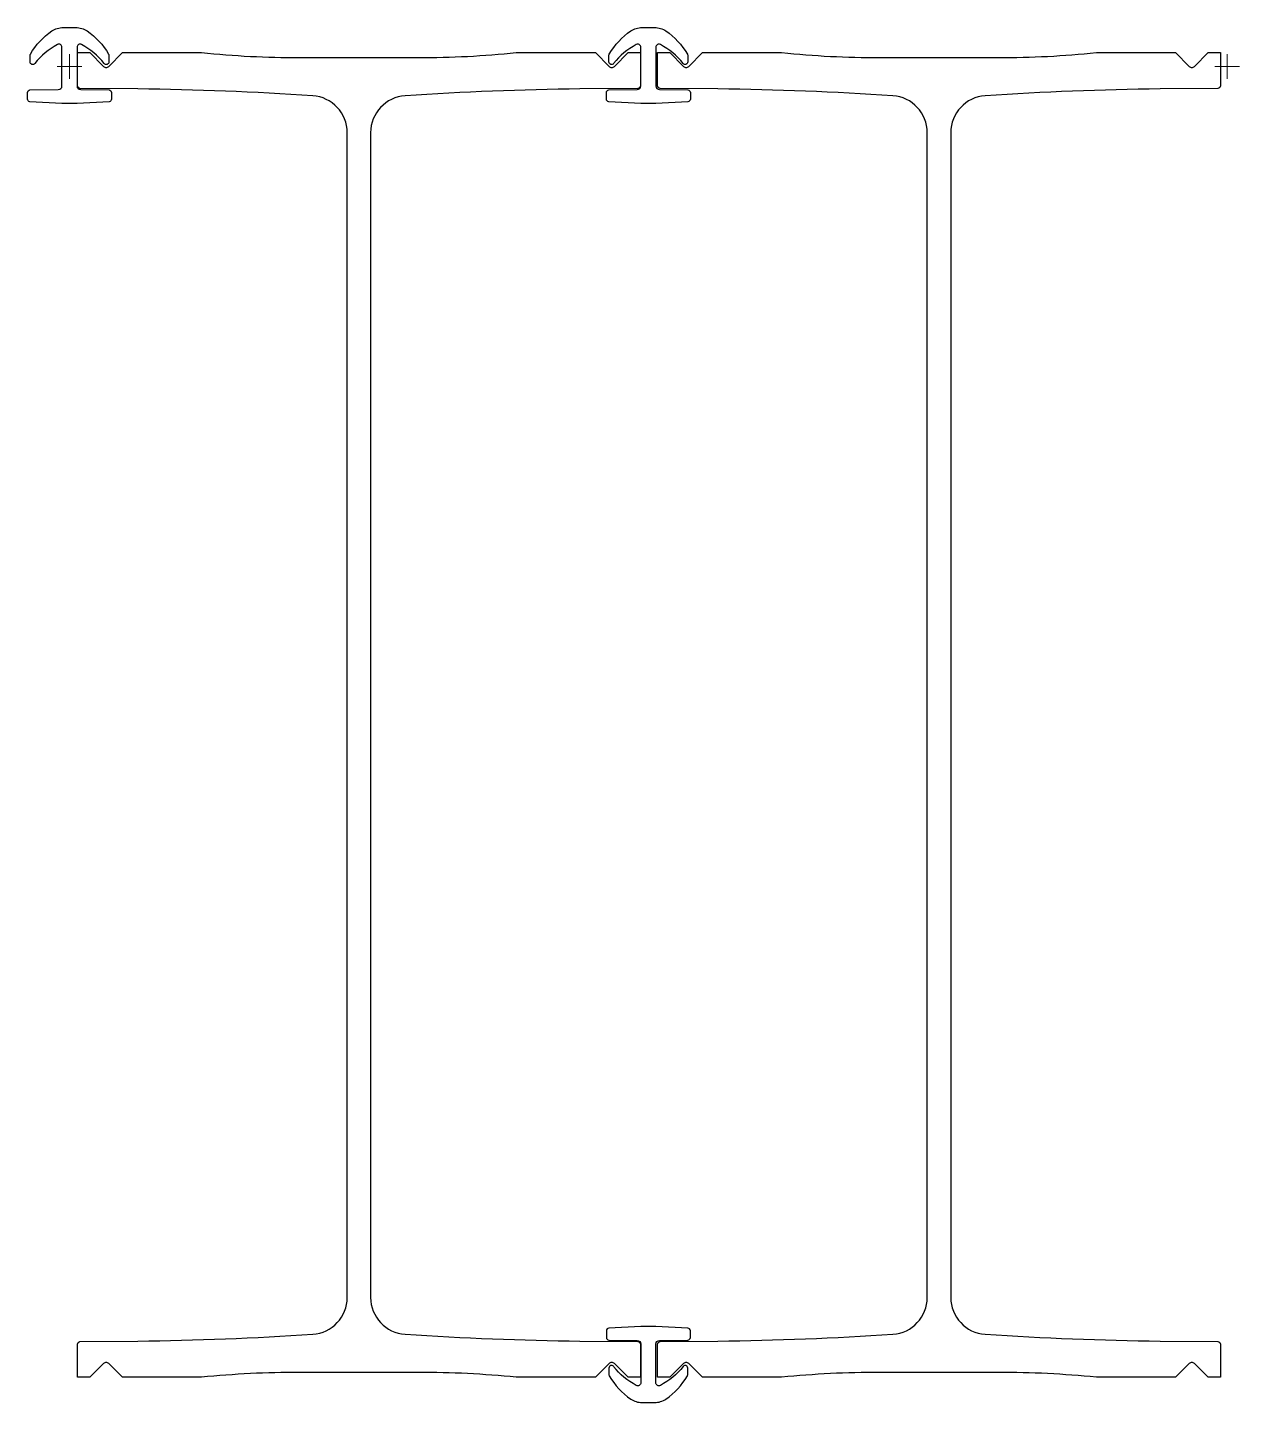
# Model space of a CAD drawing. Header units: millimetres. Extents: x -34 to 950, y -1085 to 32.
import ezdxf

# ---------------------------------------------------------------- set-up
doc = ezdxf.new("R2010")
doc.units = ezdxf.units.MM
doc.layers.get('0').update_dxf_attribs({"lineweight": 25})
doc.layers.add('ref', color=252, linetype='Continuous', lineweight=5)

msp = doc.modelspace()

# ---------------------------------------------------------------- linework, layer by layer
for points in [[(-34.1, -26.5), (-34.1, -21, -0.411055), (-32.1, -19), (-9.1, -18.7, 0.41139), (-6.1, -15.7), (-6.1, 15.7, 0.569114), (-9.8, 17.9, 0.100985), (-28.2, 2.5, -0.710336), (-32, 3.8), (-32, 9.2, -0.135197), (-31.7, 10.2, -0.107747), (-14.3, 28.9, -0.15203), (-5.1, 31.7), (5.1, 31.7, -0.15203), (14.3, 28.9, -0.107747), (31.7, 10.2, -0.135197), (32, 9.2), (32, 3.8, -0.710994), (28.2, 2.5, 0.100981), (9.8, 17.9, 0.568488), (6.1, 15.7), (6.1, -15.7, 0.41139), (9.1, -18.7), (32.1, -19, -0.411055), (34.1, -21), (34.1, -26.5, -0.397192), (32.2, -28.5), (6.1, -30.1), (-6.1, -30.1), (-32.2, -28.5, -0.397192)], [(435.9, -21, -0.411055), (437.9, -19), (460.9, -18.7, 0.41139), (463.9, -15.7), (463.9, 15.7, 0.569114), (460.2, 17.9, 0.100985), (441.8, 2.5, -0.710336), (438, 3.8), (438, 9.2, -0.135197), (438.3, 10.2, -0.107747), (455.7, 28.9, -0.15203), (464.9, 31.7), (475.1, 31.7, -0.15203), (484.3, 28.9, -0.107747), (501.7, 10.2, -0.135197), (502, 9.2), (502, 3.8, -0.710994), (498.2, 2.5, 0.100981), (479.8, 17.9, 0.568488), (476.1, 15.7), (476.1, -15.7, 0.41139), (479.1, -18.7), (502.1, -19, -0.411055), (504.1, -21), (504.1, -26.5, -0.397192), (502.2, -28.5), (476.1, -30.1), (463.9, -30.1), (437.8, -28.5, -0.397192), (435.9, -26.5)], [(225.5, -53.6, 0.394764), (197.5, -23.7, 0.014216), (55.5, -18.2), (8.5, -17.7, -0.411288), (6.5, -15.7), (6.5, 11.3), (16.5, 11.3), (27.6, 0.1, 0.414214), (31.9, 0.1), (43, 11.3), (107.2, 11.3, 0.024866), (186.6, 7.3), (283.4, 7.3, 0.024866), (362.8, 11.3), (427, 11.3), (438.1, 0.1, 0.414214), (442.4, 0.1), (453.5, 11.3), (463.5, 11.3), (463.5, -15.7, -0.411288), (461.5, -17.7), (414.5, -18.2, 0.014216), (272.5, -23.7, 0.394764), (244.5, -53.6), (244.5, -999.2, 0.394764), (272.5, -1029.1, 0.014216), (414.5, -1034.6), (461.5, -1035.1, -0.411288), (463.5, -1037.1), (463.5, -1064), (453.5, -1064), (442.4, -1052.9, 0.414214), (438.1, -1052.9), (427, -1064), (362.8, -1064, 0.024866), (283.4, -1060.1), (186.6, -1060.1, 0.024866), (107.2, -1064), (43, -1064), (31.9, -1052.9, 0.414214), (27.6, -1052.9), (16.5, -1064), (6.5, -1064), (6.5, -1037.1, -0.411288), (8.5, -1035.1), (55.5, -1034.6, 0.014216), (197.5, -1029.1, 0.394764), (225.5, -999.2)], [(696.5, -53.6, 0.394764), (668.5, -23.7, 0.014216), (526.5, -18.2), (479.5, -17.7, -0.411288), (477.5, -15.7), (477.5, 11.3), (487.5, 11.3), (498.6, 0.1, 0.414214), (502.9, 0.1), (514, 11.3), (578.2, 11.3, 0.024866), (657.6, 7.3), (754.4, 7.3, 0.024866), (833.8, 11.3), (898, 11.3), (909.1, 0.1, 0.414214), (913.4, 0.1), (924.5, 11.3), (934.5, 11.3), (934.5, -15.7, -0.411288), (932.5, -17.7), (885.5, -18.2, 0.014216), (743.5, -23.7, 0.394764), (715.5, -53.6), (715.5, -999.2, 0.394764), (743.5, -1029.1, 0.014216), (885.5, -1034.6), (932.5, -1035.1, -0.411288), (934.5, -1037.1), (934.5, -1064), (924.5, -1064), (913.4, -1052.9, 0.414214), (909.1, -1052.9), (898, -1064), (833.8, -1064, 0.024866), (754.4, -1060.1), (657.6, -1060.1, 0.024866), (578.2, -1064), (514, -1064), (502.9, -1052.9, 0.414214), (498.6, -1052.9), (487.5, -1064), (477.5, -1064), (477.5, -1037.1, -0.411288), (479.5, -1035.1), (526.5, -1034.6, 0.014216), (668.5, -1029.1, 0.394764), (696.5, -999.2)], [(501.7, -1063, 0.135197), (502, -1062), (502, -1056.6, 0.710336), (498.2, -1055.3, -0.100985), (479.8, -1070.7, -0.569114), (476.1, -1068.5), (476.1, -1037.1, -0.41139), (479.1, -1034.1), (502.1, -1033.8, 0.411055), (504.1, -1031.8), (504.1, -1026.2, 0.397192), (502.2, -1024.2), (476.1, -1022.7), (463.9, -1022.7), (437.8, -1024.2, 0.397192), (435.9, -1026.2), (435.9, -1031.8, 0.411055), (437.9, -1033.8), (460.9, -1034.1, -0.41139), (463.9, -1037.1), (463.9, -1068.5, -0.568488), (460.2, -1070.7, -0.100981), (441.8, -1055.3, 0.710994), (438, -1056.6), (438, -1062, 0.135197), (438.3, -1063, 0.107747), (455.7, -1081.7, 0.15203), (464.9, -1084.5), (475.1, -1084.5, 0.15203), (484.3, -1081.7, 0.107747)]]:
    msp.add_lwpolyline(points, format="xyb", close=True)
at = {"layer": 'ref'}
for p, q in [((10, 0), (-10, 0)), ((0, -10), (0, 10)), ((930, 0), (950, 0)), ((940, -10), (940, 10))]:
    msp.add_line(p, q, dxfattribs=at)

doc.saveas('drawing.dxf')
